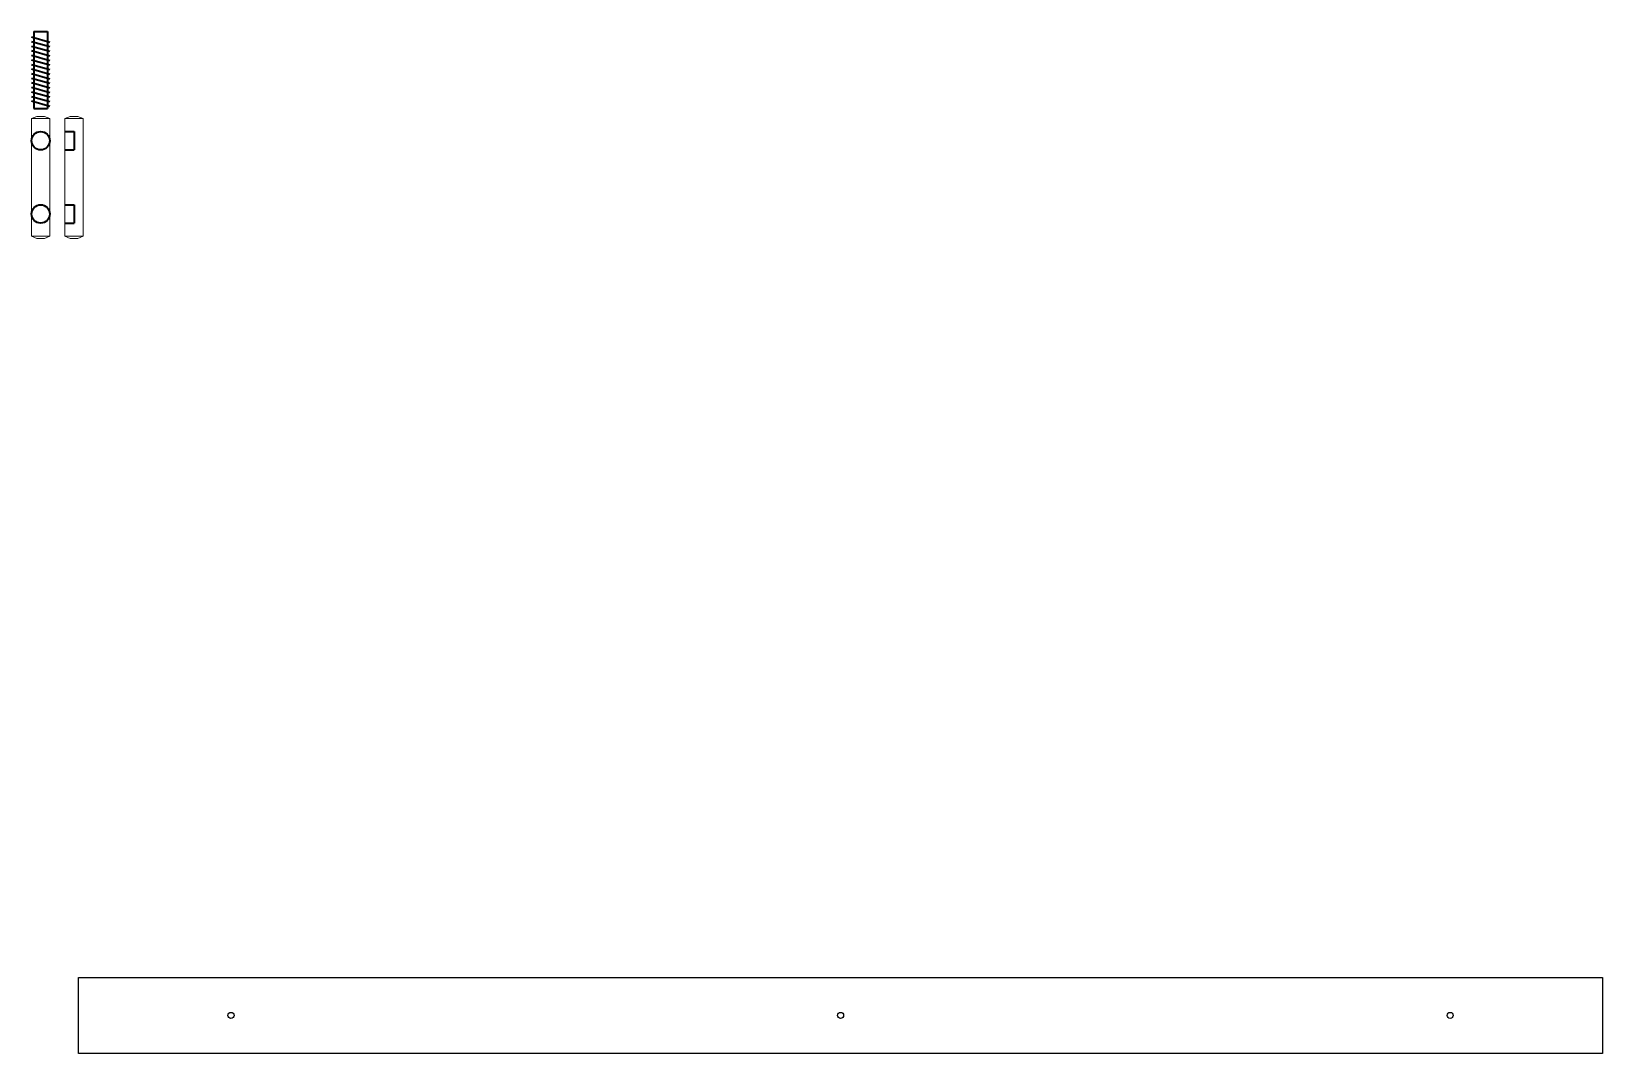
# Model space of a CAD drawing. Header units: millimetres. Extents: x 580 to 8071, y -310 to 9213.
# Drawn here: x 3322 to 4353, y 2530 to 3200 of the extents above; entities that cross this region are included whole.
import ezdxf

# ---------------------------------------------------------------- set-up
doc = ezdxf.new("R2010")
doc.units = ezdxf.units.MM
for name, color, linetype, lineweight in [('A-ELEV-MBE', 7, 'Continuous', 18), ('A-SECT-MCUT1', 7, 'Continuous', 35), ('IF-FURN', 7, 'Continuous', 35)]:
    doc.layers.add(name, color=color, linetype=linetype, lineweight=lineweight)
doc.layers.add('Layer1', color=1, linetype='Continuous')

msp = doc.modelspace()

# ---------------------------------------------------------------- linework, layer by layer
at = {"layer": 'A-ELEV-MBE'}
for p, q in [((3322.3, 3142.9), (3325.8, 3144.4)), ((3334.3, 3142.9), (3322.3, 3142.9)), ((3322.3, 3065.9), (3322.3, 3142.9)), ((3330.8, 3144.4), (3325.8, 3144.4)), ((3334.3, 3142.9), (3330.8, 3144.4)), ((3334.3, 3065.9), (3334.3, 3142.9)), ((3344.2, 3142.9), (3347.7, 3144.4)), ((3344.2, 3142.9), (3356.2, 3142.9)), ((3344.2, 3142.9), (3344.2, 3065.9)), ((3352.7, 3144.4), (3347.7, 3144.4)), ((3356.2, 3142.9), (3352.7, 3144.4)), ((3356.2, 3142.9), (3356.2, 3065.9)), ((3322.3, 3065.9), (3325.8, 3064.4)), ((3334.3, 3065.9), (3322.3, 3065.9)), ((3325.8, 3064.4), (3330.8, 3064.4)), ((3334.3, 3065.9), (3330.8, 3064.4)), ((3344.2, 3065.9), (3347.7, 3064.4)), ((3344.2, 3065.9), (3356.2, 3065.9)), ((3347.7, 3064.4), (3352.7, 3064.4)), ((3356.2, 3065.9), (3352.7, 3064.4))]:
    msp.add_line(p, q, dxfattribs=at)
at = {"layer": 'A-SECT-MCUT1'}
for p, q in [((3322.3, 3196.5), (3334.3, 3193.1)), ((3322.3, 3193.5), (3334.3, 3190.1)), ((3322.3, 3190.5), (3334.3, 3187.1)), ((3322.3, 3187.5), (3334.3, 3184.1)), ((3322.3, 3184.5), (3334.3, 3181.1)), ((3322.3, 3181.5), (3334.3, 3178.1)), ((3322.3, 3178.5), (3334.3, 3175.1)), ((3322.3, 3175.5), (3334.3, 3172.1)), ((3322.3, 3172.5), (3334.3, 3169.1)), ((3322.3, 3169.5), (3334.3, 3166.1)), ((3322.3, 3166.5), (3334.3, 3163.1)), ((3322.3, 3163.5), (3334.3, 3160.1)), ((3322.3, 3160.5), (3334.3, 3157.1)), ((3322.3, 3157.5), (3334.3, 3154.1)), ((3322.3, 3154.5), (3334.3, 3151.1))]:
    msp.add_line(p, q, dxfattribs=at)
at = {"layer": 'IF-FURN'}
for p, q in [((3323.8, 3200.1), (3323.8, 3149.5)), ((3323.8, 3200.1), (3332.8, 3200.1)), ((3332.8, 3200.1), (3332.8, 3149.5)), ((3323.8, 3149.5), (3332.8, 3149.5)), ((3344.2, 3134.4), (3350.2, 3134.4)), ((3350.2, 3134.4), (3350.2, 3122.4)), ((3344.2, 3122.4), (3350.2, 3122.4)), ((3344.2, 3086.4), (3350.2, 3086.4)), ((3350.2, 3086.4), (3350.2, 3074.4)), ((3344.2, 3074.4), (3350.2, 3074.4))]:
    msp.add_line(p, q, dxfattribs=at)
for centre in [(3328.3, 3128.4), (3328.3, 3080.4)]:
    msp.add_circle(centre, 6, dxfattribs=at)
at = {"layer": 'Layer1'}
for p, q in [((3353.2, 2529.8), (3353.2, 2579.8)), ((3353.2, 2579.8), (4353.2, 2579.8)), ((4353.2, 2579.8), (4353.2, 2529.8)), ((4353.2, 2529.8), (3353.2, 2529.8))]:
    msp.add_line(p, q, dxfattribs=at)
for centre in [(3453.2, 2554.8), (3853.2, 2554.8), (4253.2, 2554.8)]:
    msp.add_circle(centre, 2, dxfattribs=at)

doc.saveas('drawing.dxf')
